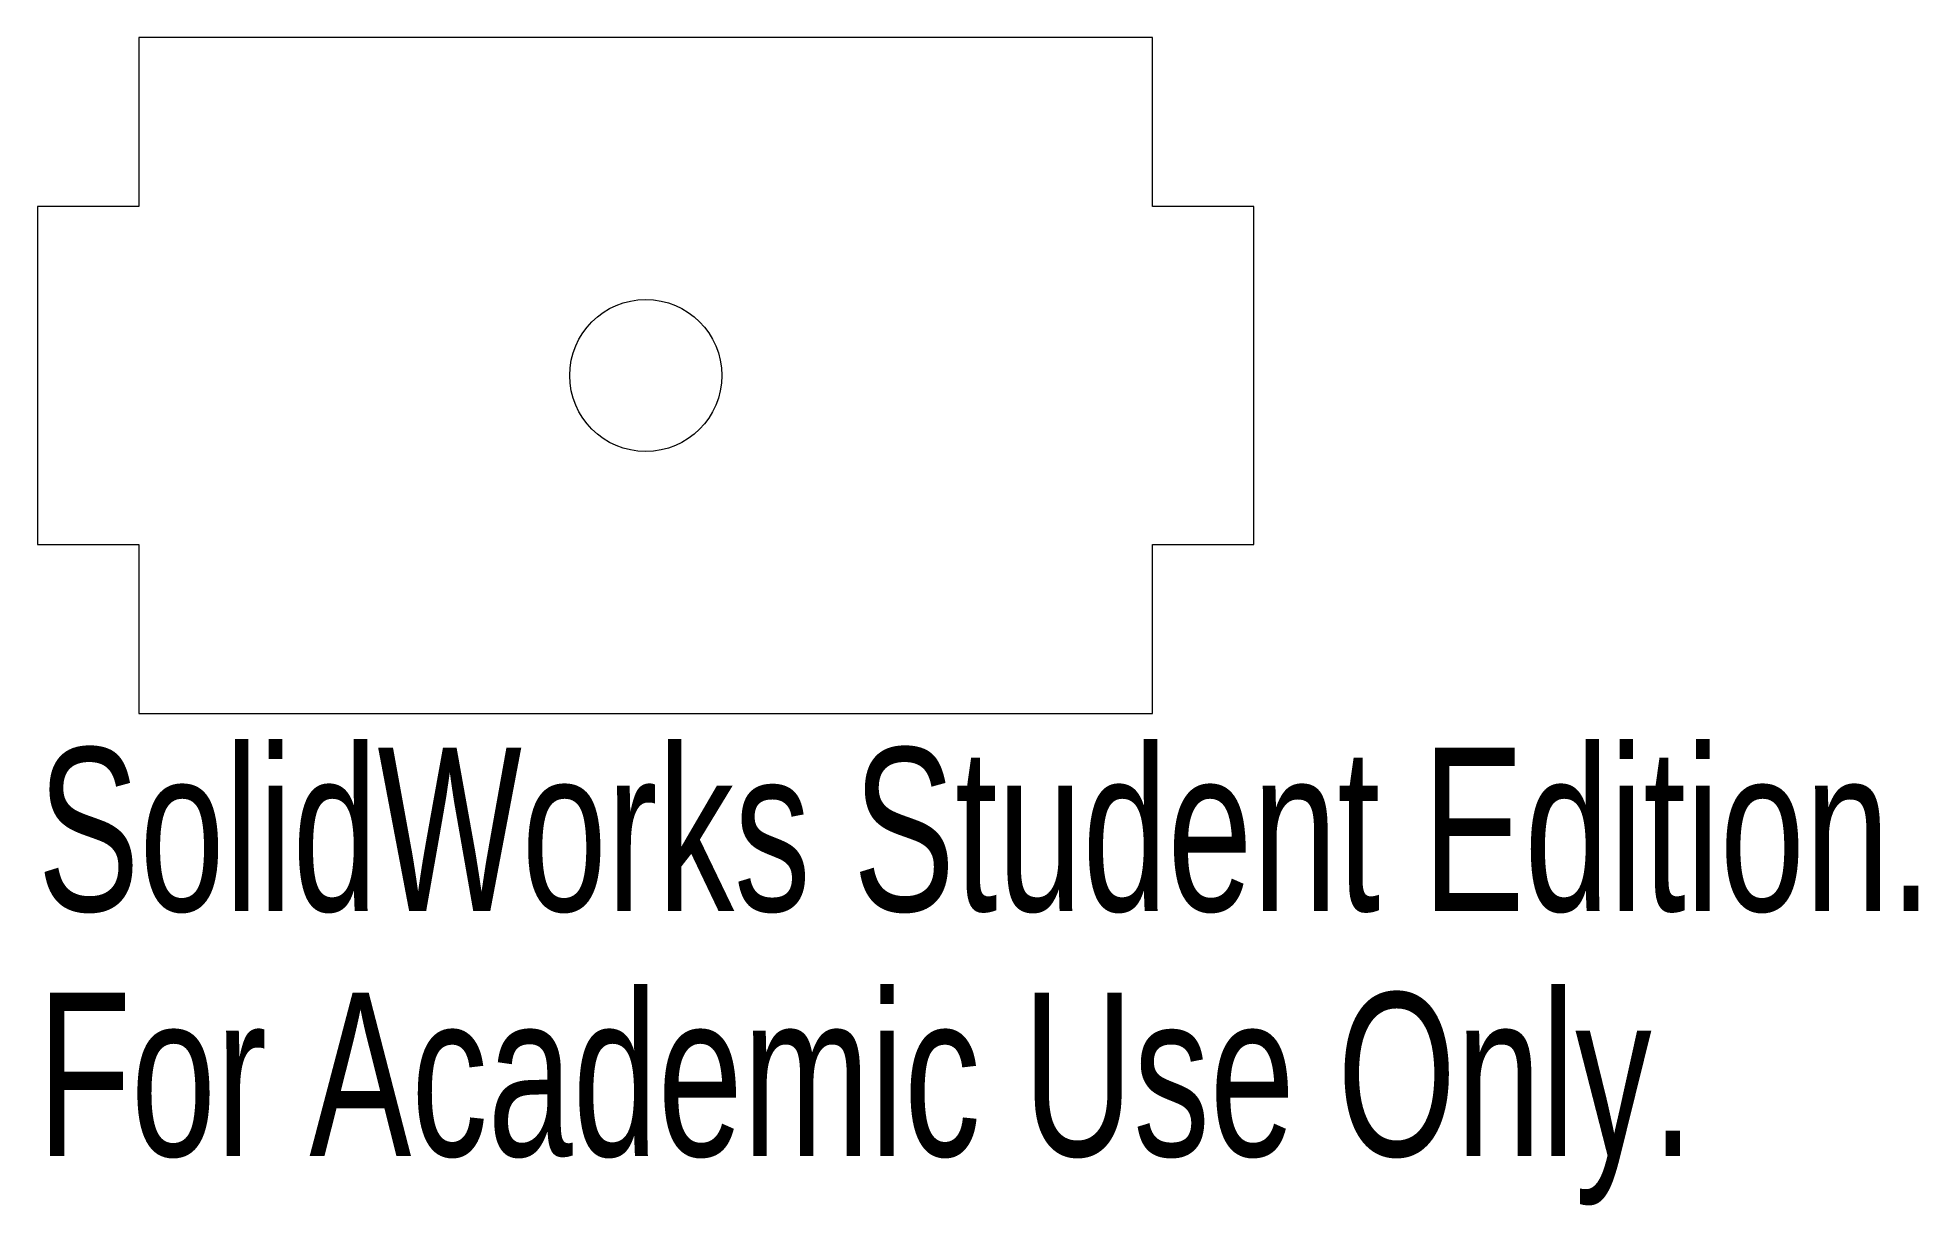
# Model space of a CAD drawing. Header units: inches. Extents: x -0.71 to 1.48, y -0.97 to 0.39.
import ezdxf

# ---------------------------------------------------------------- set-up
doc = ezdxf.new("R2010")
doc.units = ezdxf.units.IN
doc.header["$MEASUREMENT"] = 0
doc.styles.add('SLDTEXTSTYLE0', font='TXT', dxfattribs={"width": 0.7})

msp = doc.modelspace()

# ---------------------------------------------------------------- linework, layer by layer
at = {"color": 7, "linetype": 'Continuous', "lineweight": 15}
for p, q in [((0.5906, 0.3937), (-0.5906, 0.3937)), ((-0.5906, 0.3937), (-0.5906, 0.1969)), ((0.5906, 0.1969), (0.5906, 0.3937)), ((-0.5906, 0.1969), (-0.7087, 0.1969)), ((-0.7087, 0.1969), (-0.7087, -0.1969)), ((0.7087, 0.1969), (0.5906, 0.1969)), ((0.7087, -0.1969), (0.7087, 0.1969)), ((-0.7087, -0.1969), (-0.5906, -0.1969)), ((-0.5906, -0.1969), (-0.5906, -0.3937)), ((0.5906, -0.3937), (0.5906, -0.1969)), ((0.5906, -0.1969), (0.7087, -0.1969)), ((-0.5906, -0.3937), (0.5906, -0.3937))]:
    msp.add_line(p, q, dxfattribs=at)
msp.add_circle((0, 0), 0.0886, dxfattribs=at)

# ---------------------------------------------------------------- texts
at = {"color": 7, "linetype": 'Continuous', "char_height": 0.1903, "attachment_point": 1, "style": 'SLDTEXTSTYLE0'}
for s, insert in [('SolidWorks Student Edition.', (-0.7087, -0.4338)), ('For Academic Use Only.', (-0.7087, -0.7193))]:
    msp.add_mtext(s, dxfattribs=dict(at, insert=insert))

doc.saveas('drawing.dxf')
